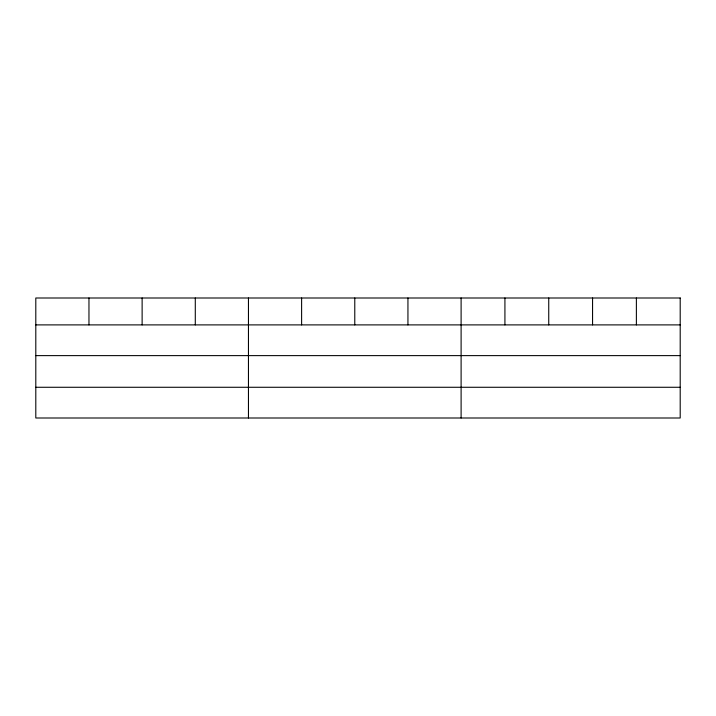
<?xml version="1.0" encoding="UTF-8"?>
<svg xmlns="http://www.w3.org/2000/svg" width="716" height="716" viewBox="0 0 716 716"><rect width="100%" height="100%" fill="white"/><g stroke="black" fill="none" stroke-linecap="round" stroke-linejoin="round"><path stroke-width="1.07" d="M35.8 324.894L680.2 324.894M35.8 355.619L680.2 355.619M35.8 387.275L680.2 387.275M636.381 297.999L636.381 324.894M592.562 297.999L592.562 324.894M548.742 297.999L548.742 324.894M504.923 297.999L504.923 324.894M461.104 297.999L461.104 418.001M407.941 297.999L407.941 324.894M354.778 297.999L354.778 324.894M301.615 297.999L301.615 324.894M248.452 297.999L248.452 418.001M195.289 297.999L195.289 324.894M142.126 297.999L142.126 324.894M88.963 297.999L88.963 324.894M680.2 297.999L35.8 297.999L35.8 418.001L680.2 418.001L680.2 297.999"/></g></svg>
